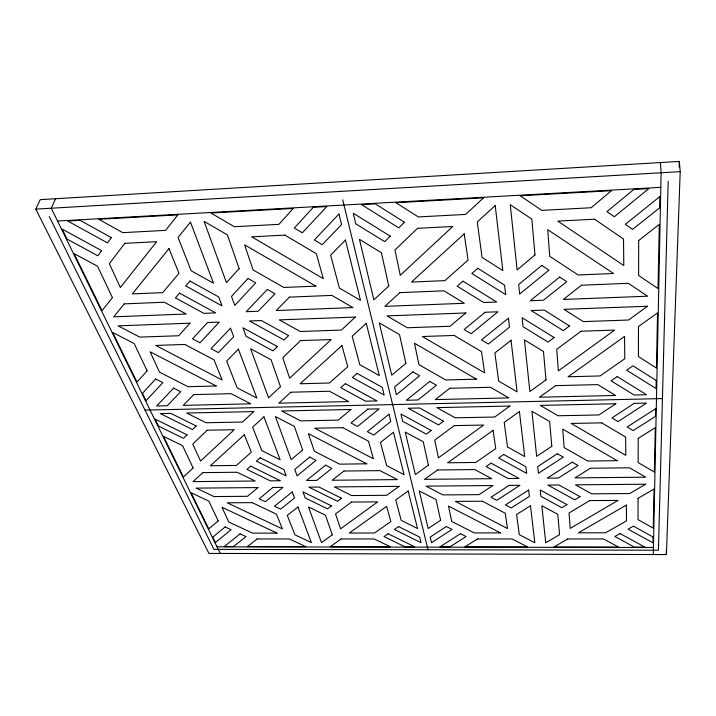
<?xml version="1.0" encoding="UTF-8"?>
<svg xmlns="http://www.w3.org/2000/svg" width="716" height="716" viewBox="0 0 716 716"><rect width="100%" height="100%" fill="white"/><g stroke="black" fill="none" stroke-linecap="round" stroke-linejoin="round"><path stroke-width="1.07" d="M653.287 554.533L661.119 172.762L660.403 162.568M668.18 181.39L658.425 550.192L213.905 549.378L49.252 216.492M679.117 167.016L679.314 161.431L40.212 199.648L35.8 209.126L208.92 553.414L666.417 554.569L680.2 171.652L679.314 161.431M55.571 198.726L51.275 208.222L220.26 553.441M35.8 209.126L680.2 171.652M57.54 221.038L660.823 187.35M145.017 410.107L662.434 398.588M217.029 546.845L653.431 547.454M342.722 199.845L428.025 549.772M666.238 551.418L666.417 554.569M638.063 498.309L638.019 519.646L653.269 528.139L654.039 489.073L638.063 498.309M638.216 438.344L638.153 462.563L654.379 472.041L655.265 427.676L638.216 438.344M638.484 326.496L638.412 356.577L656.447 368.024L657.548 312.883L638.484 326.496M638.69 240.495L638.6 275.499L658.031 288.566L659.302 224.368L638.69 240.495M653.09 537.018L652.974 542.844L628.039 529.124L633.392 526.135L653.09 537.018M655.641 408.729L655.489 416.39L633.123 430.585L627.118 426.996L655.641 408.729M656.205 380.429L656.044 388.537L626.607 370.154L632.935 365.813L656.205 380.429M659.857 196.587L659.633 207.855L632.55 229.38L625.292 224.35L659.857 196.587M101.663 250.663L97.859 255.782L66.991 239.028L62.14 229.093L101.663 250.663M111.356 237.614L107.454 242.876L67.689 221.011L80.067 220.322L111.356 237.614M124.817 243.333L109.342 263.667L120.369 287.519L156.643 241.695L124.817 243.333M112.403 297.588L102.03 310.681L74.124 253.616L97.546 266.236L112.403 297.588M177.881 214.872L165.611 230.373L122.74 232.655L98.736 219.284L177.881 214.872M124.253 303.87L113.763 316.821L186.205 314.02L164.34 302.233L124.253 303.87M168.994 248.622L132.308 293.909L162.72 292.62L178.982 273.297L168.994 248.622M190.465 222.112L178.051 237.435L191.145 270.755L213.52 283.214L190.465 222.112M179.51 293.139L175.42 297.901L203.854 313.34L215.686 312.883L179.51 293.139M189.919 281.039L185.721 285.917L222.085 305.911L218.702 296.943L189.919 281.039M147.111 370.852L136.962 382.129L112.672 332.448L134.187 343.564L147.111 370.852M189.991 323.185L178.696 335.741L139.727 337.102L118.104 325.852L189.991 323.185M239.162 268.545L226.471 282.65L204.069 221.369L227.375 234.875L239.162 268.545M293.238 208.437L278.918 224.35L234.374 226.721L210.934 213.028L293.238 208.437M155.667 378.988L142.457 393.361L146.055 400.718L162.881 382.648L155.667 378.988M207.506 322.54L192.506 338.874L199.952 342.821L219.239 322.102L207.506 322.54M247.987 278.47L231.501 296.415L234.785 305.401L255.764 282.874L247.987 278.47M313.322 207.318L294.312 228.019L302.349 232.825L326.791 206.566L313.322 207.318M173.63 388.099L156.643 405.981L167.24 405.739L180.745 391.715L173.63 388.099M230.498 328.214L211.041 348.71L218.38 352.603L233.693 336.69L230.498 328.214M267.337 289.434L246.188 311.702L258.181 311.236L274.998 293.775L267.337 289.434M338.945 214.039L314.306 239.976L322.218 244.702L341.577 224.582L338.945 214.039M193.785 394.606L183.215 405.372L250.752 403.824L231.134 393.684L193.785 394.606M238.392 349.14L226.65 361.106L237.148 387.812L256.856 398.069L238.392 349.14M289.434 297.131L276.278 310.538L352.899 307.585L331.866 295.395L289.434 297.131M345.443 240.057L330.631 255.147L339.393 288.056L360.524 300.398L345.443 240.057M187.091 434.845L183.511 438.344L158.451 426.065L155.032 419.075L187.091 434.845M196.166 425.966L192.514 429.546L160.303 413.597L170.829 413.374L196.166 425.966M277.378 346.553L272.966 350.867L246.071 336.26L242.966 327.767L277.378 346.553M288.602 335.58L284.082 340.002L249.499 320.983L261.403 320.544L288.602 335.58M390.265 236.164L384.689 241.623L355.762 223.839L353.257 213.261L390.265 236.164M404.495 222.246L398.758 227.858L361.562 204.633L375.256 203.863L404.495 222.246M207.21 430.2L192.756 444.072L200.587 461.023L234.266 429.698L207.21 430.2M300.577 340.583L282.731 357.714L289.649 378.182L331.168 339.563L300.577 340.583M417.553 228.306L394.972 249.982L400.262 275.293L452.718 226.507L417.553 228.306M193.123 467.969L183.377 477.035L163.481 436.357L182.544 445.638L193.123 467.969M253.741 411.584L242.509 422.037L206.127 422.753L186.688 413.025L253.741 411.584M280.493 386.694L268.563 397.792L250.636 348.746L271.069 359.763L280.493 386.694M355.351 317.063L341.389 330.058L300.21 331.499L279.347 319.882L355.351 317.063M388.77 285.988L373.841 299.87L359.459 239.359L381.404 252.73L388.77 285.988M483.542 197.831L465.713 214.415L418.314 216.93L395.903 202.718L483.542 197.831M202.843 472.632L193.016 481.617L255.191 481.009L237.202 472.247L202.843 472.632M244.308 434.755L210.37 465.758L236.396 465.436L251.352 452.172L244.308 434.755M263.935 416.819L252.614 427.166L261.832 450.632L280.153 459.797L263.935 416.819M290.884 392.207L278.864 403.18L348.656 401.578L329.494 391.249L290.884 392.207M341.908 345.586L300.102 383.776L329.387 383.015L347.779 366.708L341.908 345.586M366.252 323.346L352.191 336.189L359.772 364.677L379.301 375.551L366.252 323.346M399.877 292.62L384.859 306.35L464.344 303.28L443.911 290.83L399.877 292.62M464.201 233.855L411.44 282.059L444.878 280.636L468.058 260.096L464.201 233.855M495.203 205.537L477.277 221.915L482.038 257.366L502.847 270.567L495.203 205.537M250.672 466.125L246.913 469.401L270.308 480.857L280.421 480.758L250.672 466.125M260.212 457.81L256.373 461.158L286.248 475.943L283.831 469.553L260.212 457.81M345.354 383.642L340.735 387.669L365.652 401.193L377.028 400.933L345.354 383.642M357.087 373.43L352.361 377.547L384.17 395.035L382.237 387.329L357.087 373.43M463.001 281.164L457.202 286.212L483.73 302.528L496.716 302.027L463.001 281.164M477.769 268.294L471.817 273.485L505.675 294.625L504.556 285.129L477.769 268.294M218.21 520.917L208.723 528.882L191.047 492.724L208.804 501.075L218.21 520.917M257.912 487.587L247.512 496.313L213.986 496.555L196.148 488.124L257.912 487.587M302.644 450.015L291.179 459.645L275.436 416.587L294.374 426.378L302.644 450.015M350.93 409.48L338.238 420.131L300.675 420.883L281.648 410.975L350.93 409.48M405.882 363.334L391.741 375.211L379.301 322.871L399.528 334.587L405.882 363.334M465.856 312.973L450.033 326.263L407.35 327.758L387.043 315.89L465.856 312.973M534.986 254.932L517.113 269.941L510.266 204.722L531.836 219.087L534.986 254.932M611.482 190.698L591.192 207.738L541.824 210.361L520.165 195.79L611.482 190.698M225.093 526.949L212.759 537.134L215.409 542.549L231.098 529.733L225.093 526.949M272.921 487.453L259.174 498.81L265.341 501.773L282.972 487.372L272.921 487.453M309.643 457.13L294.75 469.428L297.095 475.836L316.025 460.37L309.643 457.13M367.791 409.113L351.01 422.977L357.561 426.45L379.077 408.872L367.791 409.113M412.872 371.881L394.552 387.016L396.387 394.74L419.657 375.73L412.872 371.881M485.072 312.265L464.138 329.557L471.101 333.719L497.951 311.791L485.072 312.265M541.752 265.466L518.644 284.547L519.637 294.07L548.957 270.129L541.752 265.466M633.794 189.454L606.935 211.632L614.319 216.751L648.759 188.621L633.794 189.454M240.057 533.876L224.26 546.577L233.461 546.585L246 536.624L240.057 533.876M292.271 491.928L274.523 506.185L280.618 509.112L294.571 498.014L292.271 491.928M325.538 465.203L306.493 480.508L316.732 480.4L331.839 468.398L325.538 465.203M388.967 414.242L367.317 431.632L373.788 435.06L390.793 421.545L388.967 414.242M429.761 381.458L406.366 400.262L417.902 399.993L436.456 385.244L429.761 381.458M508.45 318.235L481.465 339.912L488.33 344.011L509.497 327.185L508.45 318.235M559.67 277.074L530.234 300.729L543.417 300.228L566.759 281.674L559.67 277.074M257.107 538.96L247.333 546.603L305.848 546.684L289.416 538.969L257.107 538.96M297.963 507L287.268 515.368L294.911 534.816L311.406 542.612L297.963 507M343.94 471.038L332.161 480.248L397.362 479.613L379.99 470.627L343.94 471.038M393.478 432.294L380.473 442.47L386.631 465.615L404.075 474.699L393.478 432.294M449.755 388.278L435.283 399.591L508.843 397.908L490.469 387.267L449.755 388.278M511.045 340.333L494.881 352.979L498.658 381.091L517.095 391.858L511.045 340.333M581.517 285.21L563.313 299.458L647.613 296.2L628.254 283.303L581.517 285.21M331.472 505.872L327.498 508.879L305.177 497.942L302.949 491.838L331.472 505.872M341.55 498.247L337.496 501.316L308.865 487.14L319.041 487.059L341.55 498.247M431.193 430.486L426.342 434.147L402.696 421.312L400.96 413.991L431.193 430.486M443.499 421.187L438.541 424.928L408.192 408.245L419.639 407.995L443.499 421.187M554.13 337.549L548.098 342.114L523.065 326.72L522.125 317.743L554.13 337.549M569.488 325.941L563.295 330.622L531.174 310.556L544.25 310.073L569.488 325.941M351.556 502.041L335.544 513.963L340.565 528.811L377.699 501.88L351.556 502.041M454.239 425.608L434.719 440.143L438.425 457.855L483.64 425.062L454.239 425.608M581.061 331.213L556.735 349.327L558.355 370.897L614.623 330.094L581.061 331.213M332.305 534.798L321.511 542.621L308.471 506.946L325.458 515.216L332.305 534.798M399.107 486.361L386.765 495.311L351.628 495.562L334.363 486.925L399.107 486.361M428.41 465.114L415.361 474.574L405.256 432.088L423.254 441.781L428.41 465.114M509.873 406.044L494.729 417.025L455.179 417.813L436.885 407.628L509.873 406.044M545.977 379.874L529.867 391.554L524.443 339.903L543.48 351.502L545.977 379.874M647.506 306.251L628.505 320.025L583.289 321.609L563.957 309.339L647.506 306.251M341.004 538.969L330.148 546.72L390.336 546.8L374.244 538.969L341.004 538.969M386.631 506.373L349.301 533.035L374.477 533.017L390.864 521.606L386.631 506.373M408.147 491.006L395.742 499.866L401.193 520.362L417.526 528.533L408.147 491.006M437.592 469.982L424.481 479.344L491.722 478.691L474.78 469.553L437.592 469.982M493.073 430.352L447.652 462.796L475.836 462.447L495.749 448.583L493.073 430.352M519.413 411.539L504.207 422.395L507.51 446.954L524.703 456.531L519.413 411.539M555.661 385.655L539.488 397.21L615.608 395.465L597.806 384.608L555.661 385.655M624.549 336.448L568.083 376.777L600.071 375.945L624.791 358.734L624.549 336.448M388.161 533.76L384.045 536.579L404.952 546.818L414.734 546.836L388.161 533.76M398.588 526.609L394.391 529.482L421.062 542.683L419.657 537.081L398.588 526.609M491.06 463.163L486.075 466.581L508.074 478.53L519.028 478.422L491.06 463.163M503.724 454.472L498.622 457.971L526.681 473.401L525.902 466.725L503.724 454.472M617.228 376.589L611.052 380.831L634.152 395.035L646.575 394.749L617.228 376.589M440.617 520.246L428.177 528.515L419.245 490.925L436.053 499.607L440.617 520.246M492.787 485.546L479.111 494.649L442.891 494.908L426.029 486.128L492.787 485.546M551.812 446.292L536.66 456.369L531.934 411.279L549.637 421.536L551.812 446.292M615.778 403.761L598.943 414.958L558.033 415.763L540.267 405.39L615.778 403.761M446.328 526.511L430.209 537.081L431.542 542.692L452.02 529.393L446.328 526.511M509.022 485.403L490.979 497.235L496.788 500.323L519.897 485.314L509.022 485.403M557.334 453.729L537.734 466.581L538.432 473.276L563.313 457.112L557.334 453.729M634.161 403.359L611.956 417.929L618.042 421.563L646.485 403.099L634.161 403.359M460.495 533.697L439.937 546.872L449.836 546.881L466.116 536.553L460.495 533.697M528.641 490.057L505.442 504.914L511.179 507.957L529.384 496.403L528.641 490.057M572.209 462.16L547.248 478.145L558.337 478.037L578.098 465.498L572.209 462.16M477.411 538.978L464.747 546.899L527.692 546.988L512.2 538.978L477.411 538.978M530.484 505.756L516.576 514.464L519.297 534.673L534.834 542.764L530.484 505.756M590.423 468.246L575.046 477.876L645.698 477.178L629.516 467.808L590.423 468.246M566.956 504.574L561.809 507.707L540.848 496.322L540.186 489.968L566.956 504.574M580.023 496.635L574.76 499.831L547.91 485.072L558.919 484.974L580.023 496.635M589.733 500.582L569.032 512.996L570.196 528.426L617.998 500.412L589.733 500.582M559.581 534.646L545.726 542.773L541.833 505.702L557.791 514.303L559.581 534.646M645.626 484.222L629.686 493.557L591.676 493.834L575.503 484.83L645.626 484.222M567.752 538.978L553.853 547.024L618.66 547.105L603.579 538.978L567.752 538.978M626.348 505.093L578.403 532.82L605.548 532.793L626.509 520.935L626.348 505.093M620.083 533.572L614.838 536.499L634.412 547.131L644.955 547.14L620.083 533.572M284.914 235.117L251.665 236.817L323.292 278.658L316.365 253.75L284.914 235.117M594.611 219.221L557.791 221.11L623.797 265.529L623.511 239.037L594.611 219.221M315.845 286.114L283.813 287.474L253.061 269.914L244.586 244.836L315.845 286.114M613.496 273.476L578.188 274.98L549.745 256.364L547.74 229.675L613.496 273.476M184.817 344.45L155.712 345.425L222.157 380.008L213.986 359.817L184.817 344.45M454.213 335.455L422.351 336.52L484.634 372.893L481.51 351.628L454.213 335.455M216.205 385.969L188.031 386.703L159.489 372.123L150.083 351.789L216.205 385.969M476.489 379.167L445.755 379.972L418.941 364.659L414.466 343.241L476.489 379.167M342.812 427.685L314.754 428.204L373.376 458.723L368.507 441.217L342.812 427.685M601.708 422.87L571.171 423.442L625.82 455.358L625.623 437.046L601.708 422.87M366.789 463.807L339.59 464.147L314.351 451.25L308.39 433.619L366.789 463.807M617.21 460.683L587.711 461.05L564.118 447.572L562.731 429.126L617.21 460.683M252.265 502.65L227.196 502.802L282.399 528.9L276.457 514.204L252.265 502.65M482.441 501.245L455.385 501.406L507.492 528.533L505.254 513.256L482.441 501.245M276.958 533.107L252.587 533.125L228.816 522.062L221.969 507.259L276.958 533.107M500.439 532.892L474.198 532.919L451.715 521.436L448.493 506.042L500.439 532.892"/></g></svg>
